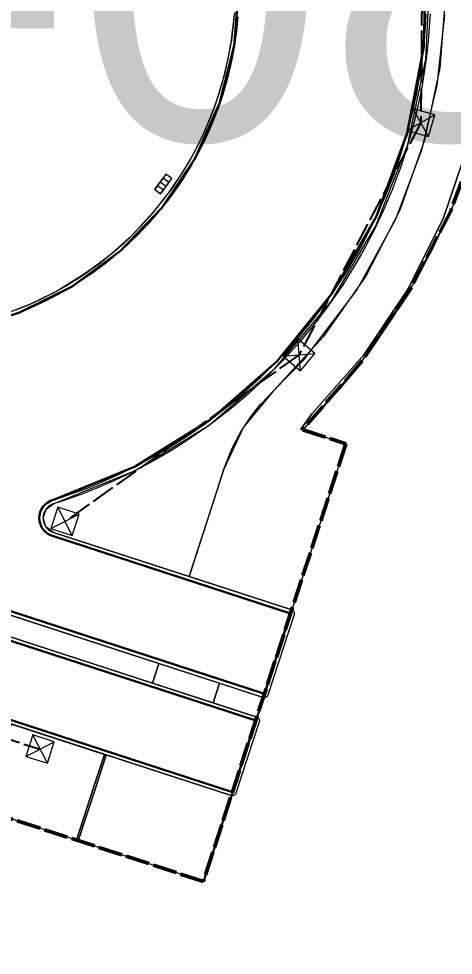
# Model space of a CAD drawing. Header units: metres. Extents: x 105014 to 106600, y 111320 to 118425.
# Drawn here: x 105757.74 to 105780.88, y 113969.18 to 114019.05 of the extents above; entities that cross this region are included whole.
import ezdxf
from ezdxf.enums import TextEntityAlignment as Align

# ---------------------------------------------------------------- set-up
doc = ezdxf.new("R2010")
doc.units = ezdxf.units.M
doc.linetypes.add('DASHED', pattern=[1.524, 1.27, -0.254])
for name, color, linetype, lineweight in [('00-BASE-LIMITE', 7, 'DASHED', 50), ('00-BASE-UE', 42, 'DASHED', 25), ('10-PAV-CALZADA-MIXTA', 8, 'CONTINUOUS', 30), ('10-PAV-SARDINEL', 252, 'CONTINUOUS', 13), ('20-EP-ZONA-DURA', 253, 'CONTINUOUS', 13), ('20-EP-ZONA-VERDE', 84, 'CONTINUOUS', 13), ('30-RED-ENEL-NODOS', 11, 'CONTINUOUS', 13), ('30-RED-ENEL-PROY', 1, 'DASHED', 25), ('35-RH-PLUV-NODOS', 94, 'CONTINUOUS', 13), ('40-ROT-UE', 7, 'CONTINUOUS', 25), ('60-PREDIAL-LOTE', 42, 'CONTINUOUS', 13)]:
    doc.layers.add(name, color=color, linetype=linetype, lineweight=lineweight)

# ---------------------------------------------------------------- blocks, each defined once
blk = doc.blocks.new('CAJA_ENEL')
for p, q in [((-0.6, -0.6), (0.6, 0.6)), ((-0.6, 0.6), (0.6, -0.6))]:
    blk.add_line(p, q)
blk.add_lwpolyline([(-0.6, -0.6), (0.6, -0.6), (0.6, 0.6), (-0.6, 0.6)], close=True)
blk = doc.blocks.new('SUMIDERO')
for p, q in [((-0.25, -0.2), (-0.25, 0.2)), ((0, -0.2), (0, 0.2)), ((0.25, -0.2), (0.25, 0.2))]:
    blk.add_line(p, q)
blk.add_lwpolyline([(-0.5, -0.2), (0.5, -0.2), (0.5, 0.2), (-0.5, 0.2)], close=True)

msp = doc.modelspace()

# ---------------------------------------------------------------- linework, layer by layer
at = {"layer": '00-BASE-LIMITE'}
msp.add_lwpolyline([(105782.3816, 114013.2258), (105780.7395, 114008.8107), (105778.5836, 114004.6225), (105775.9445, 114000.7208), (105772.8597, 113997.1609), (105775.1539, 113996.4143), (105767.5701, 113973.1175), (105737.9081, 113982.7733), (105729.2995, 113974.8015), (105729.3091, 113973.1353), (105729.2861, 113968.1145)], dxfattribs=at)
at = {"layer": '00-BASE-UE'}
msp.add_lwpolyline([(105782.3816, 114013.2258), (105780.7395, 114008.8107), (105778.5836, 114004.6225), (105775.9445, 114000.7208), (105772.8597, 113997.1609), (105775.1539, 113996.4143), (105772.2133, 113987.3807), (105770.8203, 113983.1017), (105770.3561, 113981.6755), (105769.1177, 113977.8719), (105767.5701, 113973.1175), (105737.9081, 113982.7733), (105727.2344, 113979.6134), (105727.6681, 113996.0323), (105727.6681, 113996.0427), (105727.6835, 113996.2855), (105727.8741, 113999.3287), (105728.1181, 114003.5331), (105729.7038, 114028.8785)], dxfattribs=at)
at = {"layer": '10-PAV-CALZADA-MIXTA'}
for points in [[(105779.4179, 114022.282), (105779.3077, 114017.5756), (105778.4243, 114012.9516), (105776.7919, 114008.5361), (105774.4549, 114004.4495), (105771.4771, 114000.8033), (105767.9397, 113997.697), (105763.9393, 113995.2154), (105759.5849, 113993.4261), (105759.4299, 113993.3715), (105759.286, 113993.2922), (105759.1569, 113993.1905), (105759.0463, 113993.069), (105758.9571, 113992.931), (105758.8916, 113992.7803), (105758.8518, 113992.6209), (105758.8385, 113992.4571), (105758.8523, 113992.2933), (105758.8927, 113992.134), (105758.9586, 113991.9835), (105759.0483, 113991.8458), (105759.1594, 113991.7247), (105759.2887, 113991.6234), (105759.4329, 113991.5446), (105759.5881, 113991.4905), (105772.2131, 113987.3807), (105770.8203, 113983.1017), (105733.4959, 113995.2519)], [(105754.692, 114002.473), (105757.743, 114003.3807), (105760.5932, 114004.798), (105763.1583, 114006.6829), (105765.3622, 114008.9796), (105767.1399, 114011.6201), (105768.4385, 114014.5263), (105769.2198, 114017.6121), (105769.4605, 114020.7861)]]:
    msp.add_lwpolyline(points, dxfattribs=at)
msp.add_lwpolyline([(105733.5077, 113993.6705), (105770.3559, 113981.6755), (105769.1177, 113977.8719), (105742.1263, 113986.6585), (105740.1645, 113987.1191), (105738.1533, 113987.245), (105736.1494, 113987.0325), (105734.2093, 113986.4877), (105732.3877, 113985.626), (105730.736, 113984.4715), (105729.3008, 113983.057), (105728.1225, 113981.4222), (105727.2344, 113979.6133), (105727.6682, 113996.0322), (105727.692, 113995.9122), (105727.7351, 113995.7977), (105727.7961, 113995.6916), (105727.8736, 113995.5969), (105727.9654, 113995.5161), (105728.0692, 113995.4512), (105728.1821, 113995.4041), (105733.5077, 113993.6705)], close=True, dxfattribs=at)
at = {"layer": '10-PAV-SARDINEL'}
for points in [[(105779.6391, 114019.3062), (105779.6136, 114018.8277), (105779.5801, 114018.3497), (105779.5387, 114017.8723), (105779.4892, 114017.3957), (105779.4319, 114016.92), (105779.3666, 114016.4453), (105779.2934, 114015.9718), (105779.2123, 114015.4997), (105779.1233, 114015.0287), (105779.0265, 114014.5594), (105778.9218, 114014.0918), (105778.8094, 114013.626), (105778.6892, 114013.1621), (105778.5613, 114012.7004), (105778.4256, 114012.2408), (105778.2824, 114011.7835), (105778.1315, 114011.3288), (105777.973, 114010.8763), (105777.807, 114010.4271), (105777.6336, 114009.9804), (105777.4527, 114009.5367), (105777.2644, 114009.0961), (105777.0688, 114008.6586), (105776.8659, 114008.2245), (105776.6559, 114007.7939), (105776.4386, 114007.3668), (105776.2142, 114006.9434), (105775.9828, 114006.5238), (105775.7446, 114006.1085), (105775.4992, 114005.6965), (105775.2471, 114005.289), (105774.9882, 114004.8858), (105774.7226, 114004.487), (105774.4504, 114004.0926), (105774.1717, 114003.7029), (105773.8865, 114003.3179), (105773.5949, 114002.9376), (105773.297, 114002.5623), (105772.9928, 114002.1919), (105772.6826, 114001.8269), (105772.3663, 114001.467), (105772.044, 114001.1124), (105771.7158, 114000.7632), (105771.3819, 114000.4196), (105771.0422, 114000.0816), (105770.697, 113999.7493), (105770.3463, 113999.4228), (105769.9902, 113999.1022), (105769.6287, 113998.7876), (105769.2633, 113998.4801), (105769.2608, 113998.478), (105768.8904, 113998.1768), (105768.5137, 113997.8806), (105768.1321, 113997.5908), (105767.7457, 113997.3075), (105767.3546, 113997.0306), (105766.9589, 113996.7603), (105766.5588, 113996.4966), (105766.1544, 113996.2397), (105765.7457, 113995.9896), (105765.3328, 113995.7462), (105764.9161, 113995.5099), (105764.4954, 113995.2805), (105764.0709, 113995.0582), (105763.6428, 113994.8429), (105763.2111, 113994.6349), (105762.7761, 113994.4341), (105762.3378, 113994.2406), (105761.8962, 113994.0544), (105761.4517, 113993.8756), (105761.0042, 113993.7043), (105760.5539, 113993.5405), (105760.1009, 113993.3842), (105759.6456, 113993.2356), (105759.5689, 113993.2118), (105759.5031, 113993.1849), (105759.4414, 113993.153), (105759.3821, 113993.1156), (105759.3267, 113993.0733), (105759.2746, 113993.0259), (105759.227, 113992.9742), (105759.1835, 113992.9177), (105759.1466, 113992.8599), (105759.1142, 113992.7979), (105759.087, 113992.7323), (105759.0659, 113992.6653), (105759.0507, 113992.5966), (105759.0418, 113992.5285), (105759.0387, 113992.4566), (105759.0419, 113992.387), (105759.0513, 113992.3176), (105759.0666, 113992.2492), (105759.088, 113992.1823), (105759.115, 113992.1178), (105759.1478, 113992.0554), (105759.1856, 113991.9968), (105759.2283, 113991.9416), (105759.2766, 113991.8895), (105759.3281, 113991.8428), (105759.3843, 113991.8004), (105759.4432, 113991.7634), (105759.5064, 113991.7311), (105759.5708, 113991.7049), (105759.6483, 113991.6812), (105772.275, 113987.5709), (105772.3071, 113987.5573), (105772.3363, 113987.5382), (105772.3618, 113987.5145), (105772.3828, 113987.4866), (105772.3986, 113987.4555), (105772.4087, 113987.4222), (105772.413, 113987.3876), (105772.4112, 113987.3528), (105772.4033, 113987.3188), (105771.0105, 113983.0398), (105770.9969, 113983.0077), (105770.9778, 113982.9785), (105770.9541, 113982.953), (105770.9262, 113982.932), (105770.8951, 113982.9162), (105770.8618, 113982.9061), (105770.8272, 113982.9018), (105770.7924, 113982.9036), (105770.7584, 113982.9115), (105733.434, 113995.0617)], [(105733.4959, 113995.2519), (105770.8203, 113983.1017), (105772.2131, 113987.3807), (105759.5881, 113991.4905), (105759.5042, 113991.5162), (105759.4229, 113991.5491), (105759.3448, 113991.589), (105759.2705, 113991.6356), (105759.2006, 113991.6886), (105759.1356, 113991.7474), (105759.076, 113991.8118), (105759.0222, 113991.8811), (105758.9747, 113991.9548), (105758.9339, 113992.0325), (105758.9, 113992.1134), (105758.8734, 113992.1969), (105758.8542, 113992.2825), (105758.8425, 113992.3694), (105758.8385, 113992.4571), (105758.8422, 113992.5447), (105758.8536, 113992.6317), (105758.8725, 113992.7173), (105758.8989, 113992.801), (105758.9325, 113992.882), (105758.9731, 113992.9597), (105759.0203, 113993.0337), (105759.0738, 113993.1031), (105759.1332, 113993.1677), (105759.1981, 113993.2268), (105759.2678, 113993.2799), (105759.342, 113993.3268), (105759.4199, 113993.367), (105759.5011, 113993.4001), (105759.5849, 113993.4261), (105760.0372, 113993.5738), (105760.487, 113993.729), (105760.9342, 113993.8917), (105761.3786, 113994.0618), (105761.82, 113994.2393), (105762.2585, 113994.4242), (105762.6938, 113994.6163), (105763.1258, 113994.8158), (105763.5545, 113995.0223), (105763.9796, 113995.2361), (105764.4011, 113995.4568), (105764.8189, 113995.6846), (105765.2328, 113995.9194), (105765.6427, 113996.161), (105766.0485, 113996.4094), (105766.4501, 113996.6645), (105766.8475, 113996.9264), (105767.2403, 113997.1948), (105767.6287, 113997.4697), (105768.0124, 113997.7511), (105768.3914, 113998.0389), (105768.7655, 113998.3329), (105769.1346, 113998.6332), (105769.4987, 113998.9395), (105769.8576, 113999.2519), (105770.2112, 113999.5703), (105770.5595, 113999.8945), (105770.9023, 114000.2245), (105771.2396, 114000.5601), (105771.5712, 114000.9014), (105771.8971, 114001.2481), (105772.2171, 114001.6002), (105772.5312, 114001.9576), (105772.8393, 114002.3202), (105773.1414, 114002.6879), (105773.4372, 114003.0606), (105773.7267, 114003.4382), (105774.01, 114003.8206), (105774.2868, 114004.2076), (105774.5571, 114004.5992), (105774.8208, 114004.9952), (105775.0779, 114005.3957), (105775.3282, 114005.8003), (105775.5718, 114006.2091), (105775.8085, 114006.6218), (105776.0383, 114007.0385), (105776.2611, 114007.4589), (105776.4768, 114007.8831), (105776.6854, 114008.3107), (105776.8869, 114008.7418), (105777.0812, 114009.1761), (105777.2681, 114009.6137), (105777.4478, 114010.0543), (105777.62, 114010.4979), (105777.7848, 114010.9442), (105777.9422, 114011.3933), (105778.092, 114011.8449), (105778.2343, 114012.299), (105778.369, 114012.7554), (105778.496, 114013.2139), (105778.6154, 114013.6745), (105778.727, 114014.1371), (105778.8309, 114014.6014), (105778.9271, 114015.0674), (105779.0154, 114015.535), (105779.096, 114016.0039), (105779.1687, 114016.4742), (105779.2335, 114016.9456), (105779.2905, 114017.418), (105779.3395, 114017.8913), (105779.3807, 114018.3653), (105779.4139, 114018.84), (105779.4393, 114019.3151)], [(105757.6033, 114003.5408), (105757.9579, 114003.6832), (105758.3078, 114003.8322), (105758.651, 114003.9869), (105758.6547, 114003.9886), (105758.9956, 114004.1509), (105759.3355, 114004.3213), (105759.6699, 114004.4978), (105759.6735, 114004.4997), (105760.0022, 114004.6821), (105760.0058, 114004.6841), (105760.3307, 114004.8733), (105760.6572, 114005.0725), (105760.9773, 114005.2771), (105761.2919, 114005.4876), (105761.6032, 114005.7052), (105761.9098, 114005.9292), (105762.2115, 114006.1594), (105762.2147, 114006.1619), (105762.5103, 114006.3973), (105762.8022, 114006.6398), (105763.0885, 114006.888), (105763.3702, 114007.1425), (105763.3732, 114007.1453), (105763.6486, 114007.4048), (105763.9192, 114007.6705), (105764.1842, 114007.9418), (105764.4458, 114008.221), (105764.6994, 114008.5032), (105764.9468, 114008.7903), (105765.1876, 114009.0817), (105765.1902, 114009.0849), (105765.4238, 114009.3799), (105765.6533, 114009.6823), (105765.8782, 114009.9918), (105766.095, 114010.3037), (105766.3046, 114010.6189), (105766.5083, 114010.9395), (105766.7066, 114011.2666), (105766.8962, 114011.5943), (105767.0803, 114011.9284), (105767.256, 114012.2633), (105767.4255, 114012.6038), (105767.5879, 114012.9474), (105767.7422, 114013.2923), (105767.891, 114013.6443), (105768.0317, 114013.9975), (105768.1651, 114014.3538), (105768.2901, 114014.7097), (105768.2914, 114014.7137), (105768.4084, 114015.0708), (105768.4097, 114015.0748), (105768.52, 114015.4362), (105768.623, 114015.8012), (105768.7188, 114016.1696), (105768.8073, 114016.5408), (105768.8877, 114016.9127), (105768.9595, 114017.2817), (105768.9602, 114017.2858), (105769.0243, 114017.6562), (105769.025, 114017.6602), (105769.0815, 114018.0328), (105769.1309, 114018.4103), (105769.1724, 114018.7888), (105769.2059, 114019.167)], [(105769.4053, 114019.1514), (105769.3714, 114018.7687), (105769.3295, 114018.3868), (105769.2798, 114018.0059), (105769.2221, 114017.6261), (105769.1566, 114017.2476), (105769.0832, 114016.8705), (105769.002, 114016.4951), (105768.913, 114016.1214), (105768.8163, 114015.7496), (105768.7119, 114015.3799), (105768.5998, 114015.0125), (105768.4801, 114014.6474), (105768.3529, 114014.2849), (105768.2182, 114013.9252), (105768.076, 114013.5683), (105767.9265, 114013.2145), (105767.7696, 114012.8638), (105767.6055, 114012.5165), (105767.4342, 114012.1726), (105767.2558, 114011.8324), (105767.0704, 114011.496), (105766.878, 114011.1634), (105766.6788, 114010.835), (105766.4728, 114010.5107), (105766.2601, 114010.1908), (105766.0408, 114009.8754), (105765.815, 114009.5646), (105765.5829, 114009.2586), (105765.3444, 114008.9575), (105765.0997, 114008.6613), (105764.8489, 114008.3703), (105764.5921, 114008.0846), (105764.3294, 114007.8043), (105764.061, 114007.5295), (105763.7869, 114007.2603), (105763.5073, 114006.9969), (105763.2223, 114006.7393), (105762.932, 114006.4877), (105762.6366, 114006.2422), (105762.3361, 114006.0029), (105762.0307, 114005.7698), (105761.7205, 114005.5432), (105761.4057, 114005.3231), (105761.0864, 114005.1095), (105760.7627, 114004.9026), (105760.4348, 114004.7025), (105760.1028, 114004.5092), (105759.7669, 114004.3229), (105759.4272, 114004.1435), (105759.0838, 114003.9713), (105758.7369, 114003.8062), (105758.3867, 114003.6484), (105758.0332, 114003.4979), (105757.6767, 114003.3547)], [(105733.5762, 113993.8585), (105770.4178, 113981.8657), (105770.4499, 113981.8521), (105770.4791, 113981.833), (105770.5046, 113981.8093), (105770.5256, 113981.7814), (105770.5414, 113981.7503), (105770.5515, 113981.717), (105770.5558, 113981.6824), (105770.554, 113981.6476), (105770.5461, 113981.6136), (105769.3079, 113977.81), (105769.2943, 113977.7779), (105769.2752, 113977.7487), (105769.2515, 113977.7232), (105769.2236, 113977.7022), (105769.1925, 113977.6864), (105769.1592, 113977.6763), (105769.1246, 113977.672), (105769.0898, 113977.6738), (105769.0558, 113977.6817), (105742.0656, 113986.4679)], [(105742.1263, 113986.6585), (105769.1177, 113977.8719), (105770.3559, 113981.6755), (105733.5077, 113993.6705)]]:
    msp.add_lwpolyline(points, dxfattribs=at)
at = {"layer": '20-EP-ZONA-DURA'}
msp.add_lwpolyline([(105781.6963, 114012.4304), (105780.3473, 114008.4386), (105778.4825, 114004.6603), (105776.1344, 114001.1616), (105773.3445, 113998.0041), (105772.7607, 113997.1933), (105772.8597, 113997.1609), (105775.1539, 113996.4143), (105772.2751, 113987.5709), (105766.8073, 113989.3509), (105768.1964, 113993.6183), (105768.6647, 113995.0569), (105769.0897, 113996.142), (105769.5318, 113996.9929), (105769.5335, 113996.9958), (105770.0573, 113997.8031), (105770.0626, 113997.8106), (105770.638, 113998.5352), (105770.641, 113998.5387), (105771.2845, 113999.2099), (105772.9127, 114000.8854), (105772.9171, 114000.8903), (105775.7449, 114004.5921), (105777.8141, 114008.3787), (105779.2212, 114012.1287), (105780.021, 114015.5139), (105780.0217, 114015.5179), (105780.4301, 114019.2335)], dxfattribs=at)
for points in [[(105768.4285, 113983.67), (105768.0879, 113982.6241), (105764.8549, 113983.6765), (105765.1955, 113984.7225), (105768.4285, 113983.67)], [(105761.7469, 113978.1681), (105760.8183, 113975.3154), (105755.8739, 113976.9249), (105756.8023, 113979.7777), (105757.3593, 113981.4893), (105762.3041, 113979.8796), (105761.7469, 113978.1681)], [(105769.0559, 113977.6817), (105767.5701, 113973.1175), (105760.9133, 113975.2845), (105761.8419, 113978.1371), (105762.3991, 113979.8487), (105769.0559, 113977.6817)]]:
    msp.add_lwpolyline(points, close=True, dxfattribs=at)
at = {"layer": '20-EP-ZONA-VERDE'}
for points in [[(105780.4608, 114020.3742), (105780.1676, 114016.438), (105779.3515, 114012.5762), (105778.0271, 114008.8579), (105776.2182, 114005.3497), (105773.9572, 114002.1144), (105771.2845, 113999.2099), (105769.7157, 113997.2967), (105768.6647, 113995.0569), (105766.8073, 113989.3509), (105759.5917, 113991.6997), (105759.1909, 113991.9919), (105759.0394, 113992.4641), (105759.1953, 113992.9349), (105759.5987, 113993.2233), (105763.9076, 113994.9786), (105767.8763, 113997.407), (105771.4005, 114000.4448), (105774.3875, 114004.0121), (105776.7588, 114008.0152), (105778.4521, 114012.3488), (105779.423, 114016.8992), (105779.6458, 114021.5465)], [(105769.2209, 114019.3753), (105769.0637, 114017.9091), (105769.0359, 114017.7271), (105768.6999, 114016.0943), (105768.2181, 114014.5025), (105767.5931, 114012.9589), (105767.2315, 114012.2157), (105766.8337, 114011.4845), (105765.9399, 114010.0793), (105764.9235, 114008.7629), (105763.7919, 114007.5443), (105762.5527, 114006.4319), (105761.9015, 114005.9229), (105761.2229, 114005.4407), (105759.7999, 114004.5687), (105759.4851, 114004.3991), (105758.3129, 114003.8345), (105756.7601, 114003.2361)], [(105780.9734, 114009.3513), (105779.7241, 114006.6843), (105778.2795, 114004.1178), (105776.6476, 114001.6661), (105774.8377, 113999.3428), (105772.8597, 113997.1609), (105772.7607, 113997.1933), (105773.3445, 113998.0041), (105776.1344, 114001.1616), (105778.4825, 114004.6602), (105780.3473, 114008.4386), (105781.6963, 114012.4304)]]:
    msp.add_lwpolyline(points, dxfattribs=at)
for points in [[(105765.1955, 113984.7225), (105764.8549, 113983.6765), (105732.6583, 113994.1573), (105732.6583, 113995.3143), (105765.1955, 113984.7225)], [(105770.7583, 113982.9117), (105770.4179, 113981.8657), (105768.0879, 113982.6241), (105768.4285, 113983.6701), (105770.7583, 113982.9117)], [(105762.3991, 113979.8487), (105761.8419, 113978.1371), (105760.9133, 113975.2845), (105760.8183, 113975.3155), (105761.7469, 113978.1681), (105762.3041, 113979.8797), (105762.3991, 113979.8487)]]:
    msp.add_lwpolyline(points, close=True, dxfattribs=at)
at = {"layer": '30-RED-ENEL-PROY'}
for points in [[(105779.2673, 114027.5683), (105779.1491, 114013.5165)], [(105779.1491, 114013.5165), (105772.6675, 114001.1543)], [(105772.6675, 114001.1543), (105760.2101, 113992.2859)], [(105740.5741, 113985.9239), (105758.8799, 113980.1609)]]:
    msp.add_lwpolyline(points, dxfattribs=at)
at = {"layer": '60-PREDIAL-LOTE'}
msp.add_lwpolyline([(105782.3814, 114013.2255), (105780.7394, 114008.8105), (105778.5836, 114004.6224), (105775.9444, 114000.7207), (105772.8597, 113997.161), (105775.1538, 113996.4142), (105775.1538, 113996.4142), (105767.5701, 113973.1174), (105737.9082, 113982.7732), (105729.2995, 113974.8015), (105729.3091, 113973.1353), (105729.2861, 113968.1144)], dxfattribs=at)

# ---------------------------------------------------------------- block references
at = {"layer": '30-RED-ENEL-NODOS'}
for p, rotation in [((105779.149, 114013.5164), 74.4), ((105772.6674, 114001.1543), 49.5), ((105760.21, 113992.286), 72), ((105758.8798, 113980.1609), 72.2)]:
    msp.add_blockref('CAJA_ENEL', p, dxfattribs=dict(at, rotation=rotation))
at = {"layer": '35-RH-PLUV-NODOS', "rotation": 233.8}
for p in [(105765.4319, 114010.2538), (105765.4379, 114010.2494), (105765.4379, 114010.2494)]:
    msp.add_blockref('SUMIDERO', p, dxfattribs=at)

# ---------------------------------------------------------------- texts
at = {"layer": '40-ROT-UE'}
msp.add_text('UE-08', height=18, dxfattribs=at).set_placement((105753.3577, 114021.6058), align=Align.MIDDLE_CENTER)

doc.saveas('drawing.dxf')
